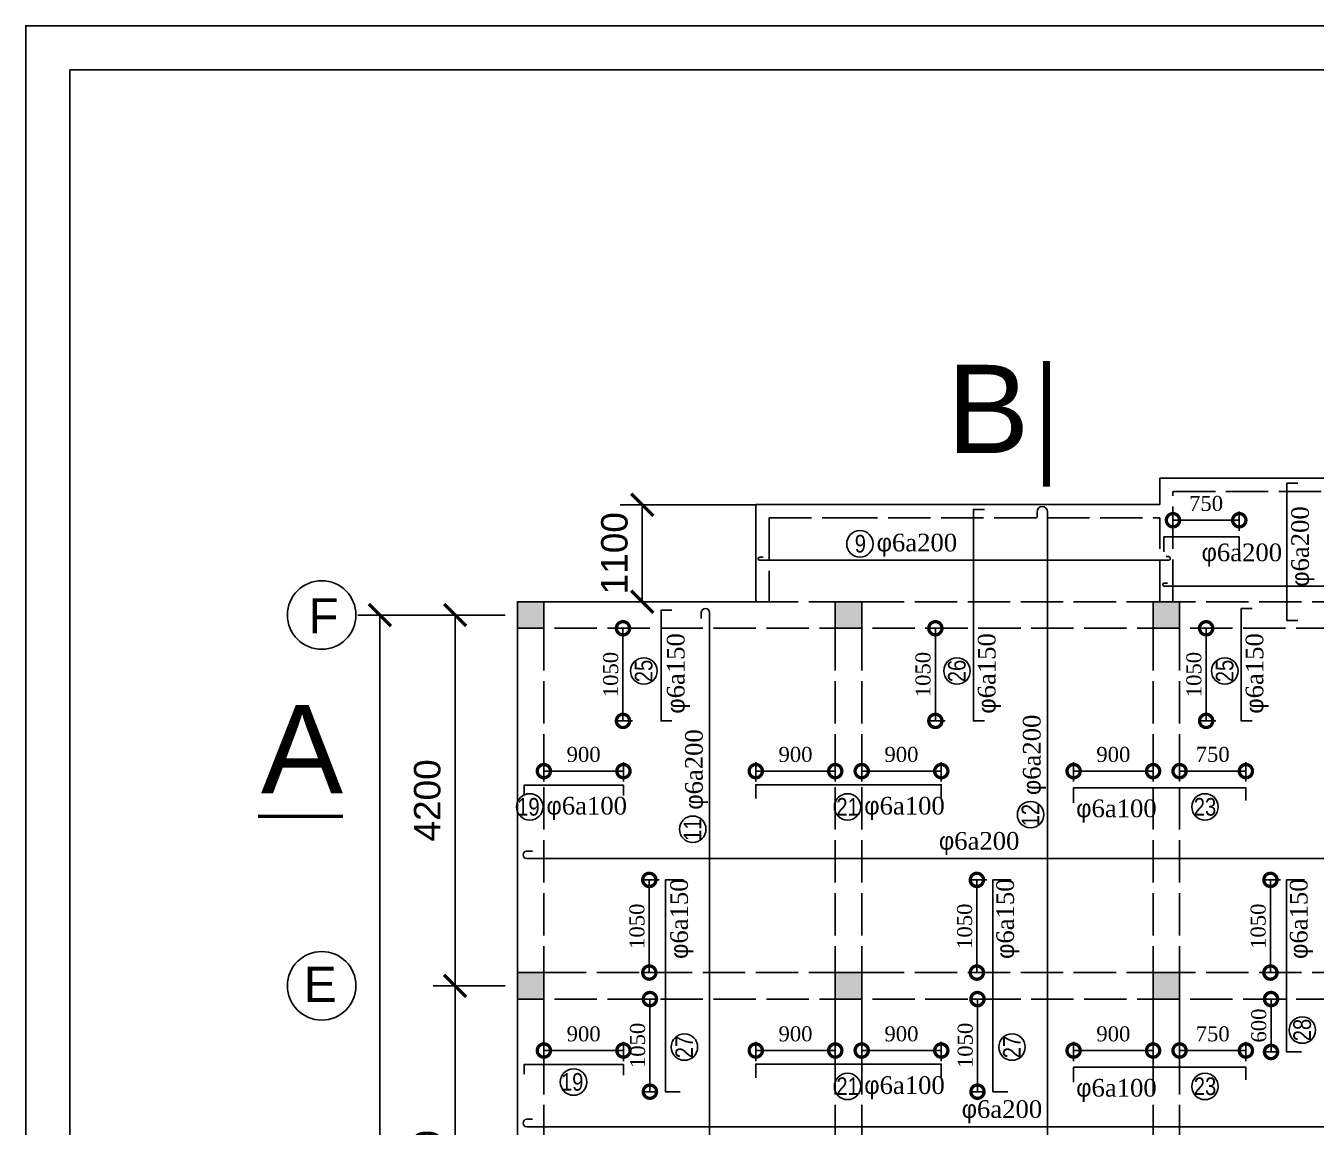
# Model space of a CAD drawing. Extents: x -105064 to -20964, y -943 to 58457.
# Drawn here: x -105064 to -90449, y 45981 to 58457 of the extents above; entities that cross this region are included whole.
import ezdxf

# ---------------------------------------------------------------- set-up
doc = ezdxf.new("R2010")
doc.units = 0
doc.header["$LTSCALE"] = 40
doc.linetypes.add('ACAD_ISO02W100', pattern=[15, 12, -3])
doc.layers.get('0').update_dxf_attribs({"linetype": 'CONTINUOUS'})
doc.layers.get('DEFPOINTS').update_dxf_attribs({"linetype": 'CONTINUOUS'})
for name, color, linetype in [('BAO', 3, 'CONTINUOUS'), ('COT', 3, 'CONTINUOUS'), ('KTHUOT', 6, 'CONTINUOUS'), ('MANH', 2, 'CONTINUOUS'), ('TEXT', 7, 'CONTINUOUS'), ('THEP', 1, 'CONTINUOUS'), ('TUONG', 7, 'CONTINUOUS')]:
    doc.layers.add(name, color=color, linetype=linetype)
doc.styles.add('DIM-NEW', font='')
doc.styles.add('VNI-HELVE', font='')
doc.styles.add('VNI-TIMES', font='')
doc.styles.get('DIM-NEW').set_extended_font_data('VNI-Helve-Condense')
doc.styles.get('VNI-HELVE').set_extended_font_data('VNI-Helve')
doc.styles.get('VNI-TIMES').set_extended_font_data('VNI-Times')
doc.dimstyles.new('D1', dxfattribs={"dimscale": 0, "dimtxt": 300, "dimasz": 250, "dimexe": 250, "dimexo": 0, "dimgap": 160, "dimtad": 1, "dimdec": 0, "dimdsep": 46, "dimtxsty": 'VNI-HELVE', "dimblk1": 'ARCHTICK', "dimblk2": 'ARCHTICK', "dimsah": 1, "dimcen": 2.5, "dimclrd": 6, "dimclre": 6, "dimclrt": 6, "dimadec": 0, "dimazin": 0, "dimtfac": 1, "dimtdec": 0, "dimtmove": 0, "dimatfit": 3, "dimldrblk": 'ARCHTICK', "dimfxl": 1, "dimtolj": 1, "dimtzin": 0, "dimarcsym": 0})

# ---------------------------------------------------------------- blocks, each defined once
blk = doc.blocks.new('_DotSmall')
at = {"color": 0, "linetype": 'ByBlock', "const_width": 0.5}
blk.add_lwpolyline([(-0.0625, 0, 1), (0.0625, 0, 1)], format="xyb", close=True, dxfattribs=at)
blk = doc.blocks.new('*D39')
at = {"layer": 'DEFPOINTS', "color": 0, "linetype": 'Continuous', "transparency": 16777216}
for p in [(-91245, 50014), (-91996, 49825), (-91245, 49825)]:
    blk.add_point(p, dxfattribs=at)
at = {"layer": 'KTHUOT', "color": 9, "linetype": 'Continuous', "lineweight": -2, "transparency": 16777216}
for p, q in [((-91996, 49895), (-91996, 50114)), ((-91996, 50014), (-91245, 50014)), ((-91245, 49895), (-91245, 50114))]:
    blk.add_line(p, q, dxfattribs=at)
at = {"layer": 'KTHUOT', "color": 9, "linetype": 'Continuous', "lineweight": -2, "transparency": 16777216, "xscale": 300, "yscale": 300, "zscale": 300, "rotation": 180}
blk.add_blockref('_DotSmall', (-91996, 50014), dxfattribs=at)
at = {"layer": 'KTHUOT', "color": 9, "linetype": 'Continuous', "lineweight": -2, "transparency": 16777216, "xscale": 300, "yscale": 300, "zscale": 300}
blk.add_blockref('_DotSmall', (-91245, 50014), dxfattribs=at)
at = {"layer": 'KTHUOT', "color": 7, "linetype": 'Continuous', "transparency": 16777216, "insert": (-91621, 50203), "char_height": 170, "attachment_point": 5, "style": 'VNI-TIMES'}
blk.add_mtext('\\A1;750', dxfattribs=at)
blk = doc.blocks.new('_ARCHTICK')
at = {"color": 0, "linetype": 'ByBlock', "const_width": 0.15}
blk.add_lwpolyline([(-0.5, -0.5), (0.5, 0.5)], dxfattribs=at)
blk = doc.blocks.new('*D38')
at = {"layer": 'DEFPOINTS', "color": 0, "linetype": 'Continuous', "transparency": 16777216}
for p in [(-94695, 50014), (-95596, 49825), (-94695, 49825)]:
    blk.add_point(p, dxfattribs=at)
at = {"layer": 'KTHUOT', "color": 9, "linetype": 'Continuous', "lineweight": -2, "transparency": 16777216}
for p, q in [((-95596, 49895), (-95596, 50114)), ((-95596, 50014), (-94695, 50014)), ((-94695, 49895), (-94695, 50114))]:
    blk.add_line(p, q, dxfattribs=at)
at = {"layer": 'KTHUOT', "color": 9, "linetype": 'Continuous', "lineweight": -2, "transparency": 16777216, "xscale": 300, "yscale": 300, "zscale": 300, "rotation": 180}
blk.add_blockref('_DotSmall', (-95596, 50014), dxfattribs=at)
at = {"layer": 'KTHUOT', "color": 9, "linetype": 'Continuous', "lineweight": -2, "transparency": 16777216, "xscale": 300, "yscale": 300, "zscale": 300}
blk.add_blockref('_DotSmall', (-94695, 50014), dxfattribs=at)
at = {"layer": 'KTHUOT', "color": 7, "linetype": 'Continuous', "transparency": 16777216, "insert": (-95146, 50202), "char_height": 170, "attachment_point": 5, "style": 'VNI-TIMES'}
blk.add_mtext('\\A1;900', dxfattribs=at)
blk = doc.blocks.new('*D36')
at = {"layer": 'DEFPOINTS', "color": 0, "linetype": 'Continuous', "transparency": 16777216}
for p in [(-98295, 50014), (-99196, 49825), (-98295, 49825)]:
    blk.add_point(p, dxfattribs=at)
at = {"layer": 'KTHUOT', "color": 9, "linetype": 'Continuous', "lineweight": -2, "transparency": 16777216}
for p, q in [((-99196, 49895), (-99196, 50114)), ((-99196, 50014), (-98295, 50014)), ((-98295, 49895), (-98295, 50114))]:
    blk.add_line(p, q, dxfattribs=at)
at = {"layer": 'KTHUOT', "color": 9, "linetype": 'Continuous', "lineweight": -2, "transparency": 16777216, "xscale": 300, "yscale": 300, "zscale": 300, "rotation": 180}
blk.add_blockref('_DotSmall', (-99196, 50014), dxfattribs=at)
at = {"layer": 'KTHUOT', "color": 9, "linetype": 'Continuous', "lineweight": -2, "transparency": 16777216, "xscale": 300, "yscale": 300, "zscale": 300}
blk.add_blockref('_DotSmall', (-98295, 50014), dxfattribs=at)
at = {"layer": 'KTHUOT', "color": 7, "linetype": 'Continuous', "transparency": 16777216, "insert": (-98746, 50202), "char_height": 170, "attachment_point": 5, "style": 'VNI-TIMES'}
blk.add_mtext('\\A1;900', dxfattribs=at)
blk = doc.blocks.new('*D37')
at = {"layer": 'DEFPOINTS', "color": 0, "linetype": 'Continuous', "transparency": 16777216}
for p in [(-95896, 50014), (-96796, 49825), (-95896, 49825)]:
    blk.add_point(p, dxfattribs=at)
at = {"layer": 'KTHUOT', "color": 9, "linetype": 'Continuous', "lineweight": -2, "transparency": 16777216}
for p, q in [((-96796, 49895), (-96796, 50114)), ((-96796, 50014), (-95896, 50014)), ((-95896, 49895), (-95896, 50114))]:
    blk.add_line(p, q, dxfattribs=at)
at = {"layer": 'KTHUOT', "color": 9, "linetype": 'Continuous', "lineweight": -2, "transparency": 16777216, "xscale": 300, "yscale": 300, "zscale": 300, "rotation": 180}
blk.add_blockref('_DotSmall', (-96796, 50014), dxfattribs=at)
at = {"layer": 'KTHUOT', "color": 9, "linetype": 'Continuous', "lineweight": -2, "transparency": 16777216, "xscale": 300, "yscale": 300, "zscale": 300}
blk.add_blockref('_DotSmall', (-95896, 50014), dxfattribs=at)
at = {"layer": 'KTHUOT', "color": 7, "linetype": 'Continuous', "transparency": 16777216, "insert": (-96346, 50202), "char_height": 170, "attachment_point": 5, "style": 'VNI-TIMES'}
blk.add_mtext('\\A1;900', dxfattribs=at)
blk = doc.blocks.new('*D40')
at = {"layer": 'DEFPOINTS', "color": 0, "linetype": 'Continuous', "transparency": 16777216}
for p in [(-92296, 50014), (-93196, 49825), (-92296, 49825)]:
    blk.add_point(p, dxfattribs=at)
at = {"layer": 'KTHUOT', "color": 9, "linetype": 'Continuous', "lineweight": -2, "transparency": 16777216}
for p, q in [((-93196, 49895), (-93196, 50114)), ((-93196, 50014), (-92296, 50014)), ((-92296, 49895), (-92296, 50114))]:
    blk.add_line(p, q, dxfattribs=at)
at = {"layer": 'KTHUOT', "color": 9, "linetype": 'Continuous', "lineweight": -2, "transparency": 16777216, "xscale": 300, "yscale": 300, "zscale": 300, "rotation": 180}
blk.add_blockref('_DotSmall', (-93196, 50014), dxfattribs=at)
at = {"layer": 'KTHUOT', "color": 9, "linetype": 'Continuous', "lineweight": -2, "transparency": 16777216, "xscale": 300, "yscale": 300, "zscale": 300}
blk.add_blockref('_DotSmall', (-92296, 50014), dxfattribs=at)
at = {"layer": 'KTHUOT', "color": 7, "linetype": 'Continuous', "transparency": 16777216, "insert": (-92746, 50202), "char_height": 170, "attachment_point": 5, "style": 'VNI-TIMES'}
blk.add_mtext('\\A1;900', dxfattribs=at)
blk = doc.blocks.new('*D31')
at = {"layer": 'DEFPOINTS', "color": 0, "linetype": 'Continuous', "transparency": 16777216}
for p in [(-98082, 53032), (-96796, 53032), (-96796, 51932)]:
    blk.add_point(p, dxfattribs=at)
at = {"layer": 'KTHUOT', "color": 6, "linetype": 'Continuous', "lineweight": -2, "transparency": 16777216}
for p, q in [((-96796, 53032), (-98332, 53032)), ((-98082, 51932), (-98082, 53032)), ((-96796, 51932), (-98332, 51932))]:
    blk.add_line(p, q, dxfattribs=at)
at = {"layer": 'KTHUOT', "color": 6, "linetype": 'Continuous', "lineweight": -2, "transparency": 16777216, "xscale": 250, "yscale": 250, "zscale": 250}
for p, rotation in [((-98082, 53032), 90), ((-98082, 51932), 270)]:
    blk.add_blockref('_ARCHTICK', p, dxfattribs=dict(at, rotation=rotation))
at = {"layer": 'KTHUOT', "color": 6, "linetype": 'Continuous', "transparency": 16777216, "insert": (-98396, 52482), "char_height": 300, "attachment_point": 5, "rotation": 90, "style": 'VNI-HELVE'}
blk.add_mtext('\\A1;1100', dxfattribs=at)
blk = doc.blocks.new('*D70')
at = {"layer": 'DEFPOINTS', "color": 0, "linetype": 'Continuous', "transparency": 16777216}
for p in [(-91245, 46849), (-91996, 46659), (-91245, 46659)]:
    blk.add_point(p, dxfattribs=at)
at = {"layer": 'KTHUOT', "color": 9, "linetype": 'Continuous', "lineweight": -2, "transparency": 16777216}
for p, q in [((-91996, 46729), (-91996, 46949)), ((-91245, 46729), (-91245, 46949)), ((-91996, 46849), (-91245, 46849))]:
    blk.add_line(p, q, dxfattribs=at)
at = {"layer": 'KTHUOT', "color": 9, "linetype": 'Continuous', "lineweight": -2, "transparency": 16777216, "xscale": 300, "yscale": 300, "zscale": 300, "rotation": 180}
blk.add_blockref('_DotSmall', (-91996, 46849), dxfattribs=at)
at = {"layer": 'KTHUOT', "color": 9, "linetype": 'Continuous', "lineweight": -2, "transparency": 16777216, "xscale": 300, "yscale": 300, "zscale": 300}
blk.add_blockref('_DotSmall', (-91245, 46849), dxfattribs=at)
at = {"layer": 'KTHUOT', "color": 7, "linetype": 'Continuous', "transparency": 16777216, "insert": (-91621, 47037), "char_height": 170, "attachment_point": 5, "style": 'VNI-TIMES'}
blk.add_mtext('\\A1;750', dxfattribs=at)
blk = doc.blocks.new('*D74')
at = {"layer": 'DEFPOINTS', "color": 0, "linetype": 'Continuous', "transparency": 16777216}
for p in [(-92296, 46849), (-93196, 46659), (-92296, 46659)]:
    blk.add_point(p, dxfattribs=at)
at = {"layer": 'KTHUOT', "color": 9, "linetype": 'Continuous', "lineweight": -2, "transparency": 16777216}
for p, q in [((-93196, 46729), (-93196, 46949)), ((-92296, 46729), (-92296, 46949)), ((-93196, 46849), (-92296, 46849))]:
    blk.add_line(p, q, dxfattribs=at)
at = {"layer": 'KTHUOT', "color": 9, "linetype": 'Continuous', "lineweight": -2, "transparency": 16777216, "xscale": 300, "yscale": 300, "zscale": 300, "rotation": 180}
blk.add_blockref('_DotSmall', (-93196, 46849), dxfattribs=at)
at = {"layer": 'KTHUOT', "color": 9, "linetype": 'Continuous', "lineweight": -2, "transparency": 16777216, "xscale": 300, "yscale": 300, "zscale": 300}
blk.add_blockref('_DotSmall', (-92296, 46849), dxfattribs=at)
at = {"layer": 'KTHUOT', "color": 7, "linetype": 'Continuous', "transparency": 16777216, "insert": (-92746, 47037), "char_height": 170, "attachment_point": 5, "style": 'VNI-TIMES'}
blk.add_mtext('\\A1;900', dxfattribs=at)
blk = doc.blocks.new('*D71')
at = {"layer": 'DEFPOINTS', "color": 0, "linetype": 'Continuous', "transparency": 16777216}
for p in [(-94695, 46849), (-95596, 46659), (-94695, 46659)]:
    blk.add_point(p, dxfattribs=at)
at = {"layer": 'KTHUOT', "color": 9, "linetype": 'Continuous', "lineweight": -2, "transparency": 16777216}
for p, q in [((-95596, 46729), (-95596, 46949)), ((-94695, 46729), (-94695, 46949)), ((-95596, 46849), (-94695, 46849))]:
    blk.add_line(p, q, dxfattribs=at)
at = {"layer": 'KTHUOT', "color": 9, "linetype": 'Continuous', "lineweight": -2, "transparency": 16777216, "xscale": 300, "yscale": 300, "zscale": 300, "rotation": 180}
blk.add_blockref('_DotSmall', (-95596, 46849), dxfattribs=at)
at = {"layer": 'KTHUOT', "color": 9, "linetype": 'Continuous', "lineweight": -2, "transparency": 16777216, "xscale": 300, "yscale": 300, "zscale": 300}
blk.add_blockref('_DotSmall', (-94695, 46849), dxfattribs=at)
at = {"layer": 'KTHUOT', "color": 7, "linetype": 'Continuous', "transparency": 16777216, "insert": (-95146, 47037), "char_height": 170, "attachment_point": 5, "style": 'VNI-TIMES'}
blk.add_mtext('\\A1;900', dxfattribs=at)
blk = doc.blocks.new('*D73')
at = {"layer": 'DEFPOINTS', "color": 0, "linetype": 'Continuous', "transparency": 16777216}
for p in [(-95896, 46849), (-96796, 46659), (-95896, 46659)]:
    blk.add_point(p, dxfattribs=at)
at = {"layer": 'KTHUOT', "color": 9, "linetype": 'Continuous', "lineweight": -2, "transparency": 16777216}
for p, q in [((-96796, 46729), (-96796, 46949)), ((-95896, 46729), (-95896, 46949)), ((-96796, 46849), (-95896, 46849))]:
    blk.add_line(p, q, dxfattribs=at)
at = {"layer": 'KTHUOT', "color": 9, "linetype": 'Continuous', "lineweight": -2, "transparency": 16777216, "xscale": 300, "yscale": 300, "zscale": 300, "rotation": 180}
blk.add_blockref('_DotSmall', (-96796, 46849), dxfattribs=at)
at = {"layer": 'KTHUOT', "color": 9, "linetype": 'Continuous', "lineweight": -2, "transparency": 16777216, "xscale": 300, "yscale": 300, "zscale": 300}
blk.add_blockref('_DotSmall', (-95896, 46849), dxfattribs=at)
at = {"layer": 'KTHUOT', "color": 7, "linetype": 'Continuous', "transparency": 16777216, "insert": (-96346, 47037), "char_height": 170, "attachment_point": 5, "style": 'VNI-TIMES'}
blk.add_mtext('\\A1;900', dxfattribs=at)
blk = doc.blocks.new('*D72')
at = {"layer": 'DEFPOINTS', "color": 0, "linetype": 'Continuous', "transparency": 16777216}
for p in [(-98295, 46849), (-99196, 46659), (-98295, 46659)]:
    blk.add_point(p, dxfattribs=at)
at = {"layer": 'KTHUOT', "color": 9, "linetype": 'Continuous', "lineweight": -2, "transparency": 16777216}
for p, q in [((-99196, 46729), (-99196, 46949)), ((-98295, 46729), (-98295, 46949)), ((-99196, 46849), (-98295, 46849))]:
    blk.add_line(p, q, dxfattribs=at)
at = {"layer": 'KTHUOT', "color": 9, "linetype": 'Continuous', "lineweight": -2, "transparency": 16777216, "xscale": 300, "yscale": 300, "zscale": 300, "rotation": 180}
blk.add_blockref('_DotSmall', (-99196, 46849), dxfattribs=at)
at = {"layer": 'KTHUOT', "color": 9, "linetype": 'Continuous', "lineweight": -2, "transparency": 16777216, "xscale": 300, "yscale": 300, "zscale": 300}
blk.add_blockref('_DotSmall', (-98295, 46849), dxfattribs=at)
at = {"layer": 'KTHUOT', "color": 7, "linetype": 'Continuous', "transparency": 16777216, "insert": (-98746, 47037), "char_height": 170, "attachment_point": 5, "style": 'VNI-TIMES'}
blk.add_mtext('\\A1;900', dxfattribs=at)
blk = doc.blocks.new('*D281')
at = {"layer": 'DEFPOINTS', "color": 0, "linetype": 'Continuous', "transparency": 16777216}
for p in [(-98121, 51632), (-98300, 50583), (-98121, 50583)]:
    blk.add_point(p, dxfattribs=at)
at = {"layer": 'KTHUOT', "color": 9, "linetype": 'Continuous', "lineweight": -2, "transparency": 16777216}
for p, q in [((-98191, 51632), (-98370, 51632)), ((-98300, 51632), (-98300, 50583)), ((-98191, 50583), (-98370, 50583))]:
    blk.add_line(p, q, dxfattribs=at)
at = {"layer": 'KTHUOT', "color": 9, "linetype": 'Continuous', "lineweight": -2, "transparency": 16777216, "xscale": 300, "yscale": 300, "zscale": 300}
for p, rotation in [((-98300, 51632), 90), ((-98300, 50583), 270)]:
    blk.add_blockref('_DotSmall', p, dxfattribs=dict(at, rotation=rotation))
at = {"layer": 'KTHUOT', "color": 7, "linetype": 'Continuous', "transparency": 16777216, "insert": (-98439, 51108), "char_height": 170, "attachment_point": 5, "rotation": 90, "style": 'VNI-TIMES'}
blk.add_mtext('\\A1;1050', dxfattribs=at)
blk = doc.blocks.new('*D282')
at = {"layer": 'DEFPOINTS', "color": 0, "linetype": 'Continuous', "transparency": 16777216}
for p in [(-94582, 51632), (-94762, 50583), (-94582, 50583)]:
    blk.add_point(p, dxfattribs=at)
at = {"layer": 'KTHUOT', "color": 9, "linetype": 'Continuous', "lineweight": -2, "transparency": 16777216}
for p, q in [((-94652, 51632), (-94832, 51632)), ((-94762, 51632), (-94762, 50583)), ((-94652, 50583), (-94832, 50583))]:
    blk.add_line(p, q, dxfattribs=at)
at = {"layer": 'KTHUOT', "color": 9, "linetype": 'Continuous', "lineweight": -2, "transparency": 16777216, "xscale": 300, "yscale": 300, "zscale": 300}
for p, rotation in [((-94762, 51632), 90), ((-94762, 50583), 270)]:
    blk.add_blockref('_DotSmall', p, dxfattribs=dict(at, rotation=rotation))
at = {"layer": 'KTHUOT', "color": 7, "linetype": 'Continuous', "transparency": 16777216, "insert": (-94901, 51108), "char_height": 170, "attachment_point": 5, "rotation": 90, "style": 'VNI-TIMES'}
blk.add_mtext('\\A1;1050', dxfattribs=at)
blk = doc.blocks.new('*D283')
at = {"layer": 'DEFPOINTS', "color": 0, "linetype": 'Continuous', "transparency": 16777216}
for p in [(-91515, 51632), (-91695, 50583), (-91515, 50583)]:
    blk.add_point(p, dxfattribs=at)
at = {"layer": 'KTHUOT', "color": 9, "linetype": 'Continuous', "lineweight": -2, "transparency": 16777216}
for p, q in [((-91585, 51632), (-91765, 51632)), ((-91695, 51632), (-91695, 50583)), ((-91585, 50583), (-91765, 50583))]:
    blk.add_line(p, q, dxfattribs=at)
at = {"layer": 'KTHUOT', "color": 9, "linetype": 'Continuous', "lineweight": -2, "transparency": 16777216, "xscale": 300, "yscale": 300, "zscale": 300}
for p, rotation in [((-91695, 51632), 90), ((-91695, 50583), 270)]:
    blk.add_blockref('_DotSmall', p, dxfattribs=dict(at, rotation=rotation))
at = {"layer": 'KTHUOT', "color": 7, "linetype": 'Continuous', "transparency": 16777216, "insert": (-91833, 51108), "char_height": 170, "attachment_point": 5, "rotation": 90, "style": 'VNI-TIMES'}
blk.add_mtext('\\A1;1050', dxfattribs=at)
blk = doc.blocks.new('*D289')
at = {"layer": 'DEFPOINTS', "color": 0, "linetype": 'Continuous', "transparency": 16777216}
for p in [(-97820, 48782), (-98002, 47732), (-97820, 47732)]:
    blk.add_point(p, dxfattribs=at)
at = {"layer": 'KTHUOT', "color": 9, "linetype": 'Continuous', "lineweight": -2, "transparency": 16777216}
for p, q in [((-97890, 48782), (-98072, 48782)), ((-98002, 48782), (-98002, 47732)), ((-97890, 47732), (-98072, 47732))]:
    blk.add_line(p, q, dxfattribs=at)
at = {"layer": 'KTHUOT', "color": 9, "linetype": 'Continuous', "lineweight": -2, "transparency": 16777216, "xscale": 300, "yscale": 300, "zscale": 300}
for p, rotation in [((-98002, 48782), 90), ((-98002, 47732), 270)]:
    blk.add_blockref('_DotSmall', p, dxfattribs=dict(at, rotation=rotation))
at = {"layer": 'KTHUOT', "color": 7, "linetype": 'Continuous', "transparency": 16777216, "insert": (-98141, 48257), "char_height": 170, "attachment_point": 5, "rotation": 90, "style": 'VNI-TIMES'}
blk.add_mtext('\\A1;1050', dxfattribs=at)
blk = doc.blocks.new('*D290')
at = {"layer": 'DEFPOINTS', "color": 0, "linetype": 'Continuous', "transparency": 16777216}
for p in [(-97862, 47432), (-97995, 46383), (-97862, 46383)]:
    blk.add_point(p, dxfattribs=at)
at = {"layer": 'KTHUOT', "color": 9, "linetype": 'Continuous', "lineweight": -2, "transparency": 16777216}
for p, q in [((-97932, 47432), (-98065, 47432)), ((-97995, 47432), (-97995, 46383)), ((-97932, 46383), (-98065, 46383))]:
    blk.add_line(p, q, dxfattribs=at)
at = {"layer": 'KTHUOT', "color": 9, "linetype": 'Continuous', "lineweight": -2, "transparency": 16777216, "xscale": 300, "yscale": 300, "zscale": 300}
for p, rotation in [((-97995, 47432), 90), ((-97995, 46383), 270)]:
    blk.add_blockref('_DotSmall', p, dxfattribs=dict(at, rotation=rotation))
at = {"layer": 'KTHUOT', "color": 7, "linetype": 'Continuous', "transparency": 16777216, "insert": (-98134, 46907), "char_height": 170, "attachment_point": 5, "rotation": 90, "style": 'VNI-TIMES'}
blk.add_mtext('\\A1;1050', dxfattribs=at)
blk = doc.blocks.new('*D296')
at = {"layer": 'DEFPOINTS', "color": 0, "linetype": 'Continuous', "transparency": 16777216}
for p in [(-94110, 48782), (-94292, 47732), (-94110, 47732)]:
    blk.add_point(p, dxfattribs=at)
at = {"layer": 'KTHUOT', "color": 9, "linetype": 'Continuous', "lineweight": -2, "transparency": 16777216}
for p, q in [((-94180, 48782), (-94362, 48782)), ((-94292, 48782), (-94292, 47732)), ((-94180, 47732), (-94362, 47732))]:
    blk.add_line(p, q, dxfattribs=at)
at = {"layer": 'KTHUOT', "color": 9, "linetype": 'Continuous', "lineweight": -2, "transparency": 16777216, "xscale": 300, "yscale": 300, "zscale": 300}
for p, rotation in [((-94292, 48782), 90), ((-94292, 47732), 270)]:
    blk.add_blockref('_DotSmall', p, dxfattribs=dict(at, rotation=rotation))
at = {"layer": 'KTHUOT', "color": 7, "linetype": 'Continuous', "transparency": 16777216, "insert": (-94430, 48257), "char_height": 170, "attachment_point": 5, "rotation": 90, "style": 'VNI-TIMES'}
blk.add_mtext('\\A1;1050', dxfattribs=at)
blk = doc.blocks.new('*D297')
at = {"layer": 'DEFPOINTS', "color": 0, "linetype": 'Continuous', "transparency": 16777216}
for p in [(-94152, 47432), (-94285, 46383), (-94152, 46383)]:
    blk.add_point(p, dxfattribs=at)
at = {"layer": 'KTHUOT', "color": 9, "linetype": 'Continuous', "lineweight": -2, "transparency": 16777216}
for p, q in [((-94222, 47432), (-94355, 47432)), ((-94285, 47432), (-94285, 46383)), ((-94222, 46383), (-94355, 46383))]:
    blk.add_line(p, q, dxfattribs=at)
at = {"layer": 'KTHUOT', "color": 9, "linetype": 'Continuous', "lineweight": -2, "transparency": 16777216, "xscale": 300, "yscale": 300, "zscale": 300}
for p, rotation in [((-94285, 47432), 90), ((-94285, 46383), 270)]:
    blk.add_blockref('_DotSmall', p, dxfattribs=dict(at, rotation=rotation))
at = {"layer": 'KTHUOT', "color": 7, "linetype": 'Continuous', "transparency": 16777216, "insert": (-94423, 46907), "char_height": 170, "attachment_point": 5, "rotation": 90, "style": 'VNI-TIMES'}
blk.add_mtext('\\A1;1050', dxfattribs=at)
blk = doc.blocks.new('*D314')
at = {"layer": 'DEFPOINTS', "color": 0, "linetype": 'Continuous', "transparency": 16777216}
for p in [(-90784, 48782), (-90967, 47732), (-90784, 47732)]:
    blk.add_point(p, dxfattribs=at)
at = {"layer": 'KTHUOT', "color": 9, "linetype": 'Continuous', "lineweight": -2, "transparency": 16777216}
for p, q in [((-90854, 48782), (-91037, 48782)), ((-90967, 48782), (-90967, 47732)), ((-90854, 47732), (-91037, 47732))]:
    blk.add_line(p, q, dxfattribs=at)
at = {"layer": 'KTHUOT', "color": 9, "linetype": 'Continuous', "lineweight": -2, "transparency": 16777216, "xscale": 300, "yscale": 300, "zscale": 300}
for p, rotation in [((-90967, 48782), 90), ((-90967, 47732), 270)]:
    blk.add_blockref('_DotSmall', p, dxfattribs=dict(at, rotation=rotation))
at = {"layer": 'KTHUOT', "color": 7, "linetype": 'Continuous', "transparency": 16777216, "insert": (-91105, 48257), "char_height": 170, "attachment_point": 5, "rotation": 90, "style": 'VNI-TIMES'}
blk.add_mtext('\\A1;1050', dxfattribs=at)
blk = doc.blocks.new('*D315')
at = {"layer": 'DEFPOINTS', "color": 0, "linetype": 'Continuous', "transparency": 16777216}
for p in [(-90827, 47432), (-90960, 46833), (-90827, 46833)]:
    blk.add_point(p, dxfattribs=at)
at = {"layer": 'KTHUOT', "color": 9, "linetype": 'Continuous', "lineweight": -2, "transparency": 16777216}
for p, q in [((-90897, 47432), (-91030, 47432)), ((-90960, 47432), (-90960, 46833)), ((-90897, 46833), (-91030, 46833))]:
    blk.add_line(p, q, dxfattribs=at)
at = {"layer": 'KTHUOT', "color": 9, "linetype": 'Continuous', "lineweight": -2, "transparency": 16777216, "xscale": 300, "yscale": 300, "zscale": 300}
for p, rotation in [((-90960, 47432), 90), ((-90960, 46833), 270)]:
    blk.add_blockref('_DotSmall', p, dxfattribs=dict(at, rotation=rotation))
at = {"layer": 'KTHUOT', "color": 7, "linetype": 'Continuous', "transparency": 16777216, "insert": (-91098, 47132), "char_height": 170, "attachment_point": 5, "rotation": 90, "style": 'VNI-TIMES'}
blk.add_mtext('\\A1;600', dxfattribs=at)
blk = doc.blocks.new('*D482')
at = {"layer": 'DEFPOINTS', "color": 0, "linetype": 'Continuous', "transparency": 16777216}
for p in [(-91320, 52856), (-92071, 52667), (-91320, 52667)]:
    blk.add_point(p, dxfattribs=at)
at = {"layer": 'KTHUOT', "color": 9, "linetype": 'Continuous', "lineweight": -2, "transparency": 16777216}
for p, q in [((-92071, 52737), (-92071, 52956)), ((-91320, 52737), (-91320, 52956)), ((-92071, 52856), (-91320, 52856))]:
    blk.add_line(p, q, dxfattribs=at)
at = {"layer": 'KTHUOT', "color": 9, "linetype": 'Continuous', "lineweight": -2, "transparency": 16777216, "xscale": 300, "yscale": 300, "zscale": 300, "rotation": 180}
blk.add_blockref('_DotSmall', (-92071, 52856), dxfattribs=at)
at = {"layer": 'KTHUOT', "color": 9, "linetype": 'Continuous', "lineweight": -2, "transparency": 16777216, "xscale": 300, "yscale": 300, "zscale": 300}
blk.add_blockref('_DotSmall', (-91320, 52856), dxfattribs=at)
at = {"layer": 'KTHUOT', "color": 7, "linetype": 'Continuous', "transparency": 16777216, "insert": (-91696, 53045), "char_height": 170, "attachment_point": 5, "style": 'VNI-TIMES'}
blk.add_mtext('\\A1;750', dxfattribs=at)
blk = doc.blocks.new('*D516')
at = {"layer": 'DEFPOINTS', "color": 0, "transparency": 16777216}
for p in [(-100201, 51782), (-99634, 51782), (-99634, 47582)]:
    blk.add_point(p, dxfattribs=at)
at = {"layer": 'KTHUOT', "color": 6, "lineweight": -2, "transparency": 16777216}
for p, q in [((-99634, 51782), (-100451, 51782)), ((-100201, 47582), (-100201, 51782))]:
    blk.add_line(p, q, dxfattribs=at)
at = {"layer": 'KTHUOT', "color": 6, "lineweight": -2, "transparency": 16777216, "xscale": 250, "yscale": 250, "zscale": 250}
for p, rotation in [((-100201, 51782), 90), ((-100201, 47582), 270)]:
    blk.add_blockref('_ARCHTICK', p, dxfattribs=dict(at, rotation=rotation))
at = {"layer": 'KTHUOT', "color": 6, "transparency": 16777216, "insert": (-100516, 49682), "char_height": 300, "attachment_point": 5, "rotation": 90, "style": 'VNI-HELVE'}
blk.add_mtext('\\A1;4200', dxfattribs=at)
blk = doc.blocks.new('*D514')
at = {"layer": 'DEFPOINTS', "color": 0, "transparency": 16777216}
for p in [(-101053, 51782), (-99634, 51782), (-99634, 30982)]:
    blk.add_point(p, dxfattribs=at)
at = {"layer": 'KTHUOT', "color": 6, "lineweight": -2, "transparency": 16777216}
for p, q in [((-99634, 51782), (-101303, 51782)), ((-101053, 30982), (-101053, 51782)), ((-99634, 30982), (-101303, 30982))]:
    blk.add_line(p, q, dxfattribs=at)
at = {"layer": 'KTHUOT', "color": 6, "lineweight": -2, "transparency": 16777216, "xscale": 250, "yscale": 250, "zscale": 250}
for p, rotation in [((-101053, 51782), 90), ((-101053, 30982), 270)]:
    blk.add_blockref('_ARCHTICK', p, dxfattribs=dict(at, rotation=rotation))
at = {"layer": 'KTHUOT', "color": 6, "transparency": 16777216, "insert": (-101367, 41382), "char_height": 300, "attachment_point": 5, "rotation": 90, "style": 'VNI-HELVE'}
blk.add_mtext('\\A1;20800', dxfattribs=at)
blk = doc.blocks.new('*D520')
at = {"layer": 'DEFPOINTS', "color": 0, "transparency": 16777216}
for p in [(-100201, 47582), (-99634, 47582), (-99814, 43382)]:
    blk.add_point(p, dxfattribs=at)
at = {"layer": 'KTHUOT', "color": 6, "lineweight": -2, "transparency": 16777216}
for p, q in [((-99634, 47582), (-100451, 47582)), ((-100201, 43382), (-100201, 47582)), ((-99814, 43382), (-100451, 43382))]:
    blk.add_line(p, q, dxfattribs=at)
at = {"layer": 'KTHUOT', "color": 6, "lineweight": -2, "transparency": 16777216, "xscale": 250, "yscale": 250, "zscale": 250}
for p, rotation in [((-100201, 47582), 90), ((-100201, 43382), 270)]:
    blk.add_blockref('_ARCHTICK', p, dxfattribs=dict(at, rotation=rotation))
at = {"layer": 'KTHUOT', "color": 6, "transparency": 16777216, "insert": (-100516, 45482), "char_height": 300, "attachment_point": 5, "rotation": 90, "style": 'VNI-HELVE'}
blk.add_mtext('\\A1;4200', dxfattribs=at)

msp = doc.modelspace()

# ---------------------------------------------------------------- linework, layer by layer
at = {"layer": 'BAO', "color": 3, "linetype": 'Continuous'}
for centre in [(-101712.5, 51782.4), (-101712.5, 47582.4)]:
    msp.add_circle(centre, 388.2, dxfattribs=at)
at = {"layer": 'COT'}
for points in [[(-99495.8, 51632.4), (-99195.8, 51632.4), (-99195.8, 51932.4), (-99495.8, 51932.4)], [(-95895.8, 51632.4), (-95595.8, 51632.4), (-95595.8, 51932.4), (-95895.8, 51932.4)], [(-92295.8, 51632.4), (-91995.8, 51632.4), (-91995.8, 51932.4), (-92295.8, 51932.4)], [(-99495.8, 47432.4), (-99195.8, 47432.4), (-99195.8, 47732.4), (-99495.8, 47732.4)], [(-95895.8, 47432.4), (-95595.8, 47432.4), (-95595.8, 47732.4), (-95895.8, 47732.4)], [(-92295.8, 47432.4), (-91995.8, 47432.4), (-91995.8, 47732.4), (-92295.8, 47732.4)]]:
    msp.add_lwpolyline(points, close=True, dxfattribs=at)
for points in [[(-99495.8, 51632.4), (-99195.8, 51632.4), (-99495.8, 51932.4), (-99195.8, 51932.4)], [(-95895.8, 51632.4), (-95595.8, 51632.4), (-95895.8, 51932.4), (-95595.8, 51932.4)], [(-92295.8, 51632.4), (-91995.8, 51632.4), (-92295.8, 51932.4), (-91995.8, 51932.4)], [(-99495.8, 47432.4), (-99195.8, 47432.4), (-99495.8, 47732.4), (-99195.8, 47732.4)], [(-95895.8, 47432.4), (-95595.8, 47432.4), (-95895.8, 47732.4), (-95595.8, 47732.4)], [(-92295.8, 47432.4), (-91995.8, 47432.4), (-92295.8, 47732.4), (-91995.8, 47732.4)]]:
    msp.add_solid(points, dxfattribs=at)
at = {"layer": 'KTHUOT', "color": 6, "linetype": 'Continuous'}
for centre in [(-95616.4, 52588.5), (-98064.2, 51148.3), (-94517.1, 51148.3), (-91484, 51148.3), (-99355.6, 49608), (-95756.3, 49608), (-91708.1, 49608), (-93683.6, 49520.9), (-97510.2, 49355.4), (-90605.8, 47080.9), (-97604.3, 46888.3), (-93893.9, 46888.3), (-98860.1, 46492.3), (-95756.3, 46442.7), (-91708.1, 46442.7)]:
    msp.add_circle(centre, 150, dxfattribs=at)
at = {"layer": 'MANH', "linetype": 'Continuous'}
for p, q in [((-92220.8, 53332.4), (-89295.8, 53332.4)), ((-92220.8, 53032.4), (-92220.8, 53332.4)), ((-96795.8, 53032.4), (-92220.8, 53032.4)), ((-96795.8, 53032.4), (-96795.8, 51932.4)), ((-99495.8, 51632.4), (-99495.8, 47732.4)), ((-99495.8, 47432.4), (-99495.8, 43532.4))]:
    msp.add_line(p, q, dxfattribs=at)
at = {"layer": 'MANH', "linetype": 'ACAD_ISO02W100'}
for p, q in [((-92070.8, 53182.4), (-89220.8, 53182.4)), ((-92070.8, 51932.4), (-92070.8, 53182.4)), ((-96645.8, 52882.4), (-95895.8, 52882.4)), ((-96645.8, 52882.4), (-96645.8, 51932.4)), ((-95895.8, 52882.4), (-92220.8, 52882.4)), ((-92220.8, 51932.4), (-92220.8, 52882.4)), ((-96795.8, 51932.4), (-95895.8, 51932.4)), ((-95895.8, 51932.4), (-95595.8, 51932.4)), ((-95595.8, 51932.4), (-92295.8, 51932.4)), ((-92295.8, 51932.4), (-89295.8, 51932.4)), ((-95595.8, 51632.4), (-99195.8, 51632.4)), ((-99195.8, 51632.4), (-99195.8, 47732.4)), ((-95895.8, 51632.4), (-95895.8, 47732.4)), ((-95595.8, 51632.4), (-95595.8, 47732.4)), ((-91995.8, 51632.4), (-95595.8, 51632.4)), ((-92295.8, 51632.4), (-92295.8, 47732.4)), ((-88995.8, 51632.4), (-91995.8, 51632.4)), ((-91995.8, 51632.4), (-91995.8, 47732.4)), ((-99195.8, 47732.4), (-95895.8, 47732.4)), ((-95595.8, 47732.4), (-92295.8, 47732.4)), ((-92295.8, 47732.4), (-89295.8, 47732.4)), ((-99195.8, 47432.4), (-99195.8, 43532.4)), ((-95595.8, 47432.4), (-99195.8, 47432.4)), ((-95895.8, 47432.4), (-95895.8, 43532.4)), ((-95595.8, 47432.4), (-95595.8, 43532.4)), ((-91995.8, 47432.4), (-95595.8, 47432.4)), ((-92295.8, 47432.4), (-92295.8, 43532.4)), ((-88995.8, 47432.4), (-91995.8, 47432.4)), ((-91995.8, 47432.4), (-91995.8, 43532.4))]:
    msp.add_line(p, q, dxfattribs=at)
at = {"layer": 'MANH', "color": 2, "linetype": 'Continuous'}
msp.add_lwpolyline([(-99495.8, 51932.4), (-96795.8, 51932.4)], dxfattribs=at)
at = {"layer": 'TEXT'}
for points, const_width in [([(-93502.9, 54659.4), (-93502.9, 53237)], 80), ([(-102433.1, 49501.8), (-101472.1, 49501.8)], 40)]:
    msp.add_lwpolyline(points, dxfattribs=dict(at, const_width=const_width))
msp.add_lwpolyline([(-95076.5, 53436.7, 0, 0, 0), (-93752.7, 53436.7, 80, 0, 0), (-93502.9, 53436.7, 0, 0, 0)], format="xyseb", dxfattribs=at)
at = {"layer": 'THEP'}
for points in [[(-90657.7, 53274.7), (-90781.2, 53274.7), (-90781.2, 51720.1), (-90657.7, 51720.1)], [(-94207.2, 52977.8), (-94330.7, 52977.8), (-94330.7, 50582.7), (-94207.2, 50582.7)], [(-92172.8, 52497.7), (-92172.8, 52666.7), (-91320.4, 52666.7), (-91320.4, 52523.7)], [(-97745.3, 51838.3), (-97868.8, 51838.3), (-97868.8, 50582.7), (-97745.3, 50582.7)], [(-91174, 51854.6), (-91297.5, 51854.6), (-91297.5, 50582.7), (-91174, 50582.7)], [(-99419.5, 49745.8), (-99419.5, 49854.6), (-98295.4, 49854.6), (-98295.4, 49736.1)], [(-96796.5, 49703.6), (-96796.5, 49860.5), (-94696.1, 49860.5), (-94696.1, 49715.7)], [(-93196.3, 49655.6), (-93196.3, 49824.5), (-91245.4, 49824.5), (-91245.4, 49681.6)], [(-97652.1, 46382.5), (-97820, 46382.5), (-97820, 48782.5), (-97615.1, 48782.5)], [(-93941.8, 46382.5), (-94109.7, 46382.5), (-94109.7, 48782.5), (-93904.8, 48782.5)], [(-90616.6, 46832.5), (-90784.4, 46832.5), (-90784.4, 48782.5), (-90579.5, 48782.5)], [(-99419.5, 46580.6), (-99419.5, 46689.4), (-98295.4, 46689.4), (-98295.4, 46570.9)], [(-96796.5, 46538.4), (-96796.5, 46695.3), (-94696.1, 46695.3), (-94696.1, 46550.5)], [(-93196.3, 46490.3), (-93196.3, 46659.3), (-91245.4, 46659.3), (-91245.4, 46516.3)]]:
    msp.add_lwpolyline(points, dxfattribs=at)
at = {"layer": 'THEP', "color": 1, "linetype": 'Continuous'}
for points in [[(-93599.7, 43423.2), (-93599.7, 43355.9, 1), (-93492, 43355.9), (-93492, 52951.7, 1), (-93610.5, 52951.7), (-93610.5, 52885.5)], [(-97426, 43399.2), (-97426, 43336.3, 1), (-97318.6, 43336.3), (-97318.6, 51807.7, 1), (-97413.5, 51807.7), (-97413.5, 51743)]]:
    msp.add_lwpolyline(points, format="xyb", dxfattribs=at)
at = {"layer": 'THEP'}
for points in [[(-96710.7, 52436.4), (-96752, 52436.4, 1), (-96752, 52402.1), (-92121.1, 52402.1, 1), (-92121.1, 52443.5), (-92148.7, 52443.5)], [(-92134.1, 52144.3), (-92169.4, 52144.3, 1), (-92169.4, 52109.1), (-86100, 52109.1, 1), (-86100, 52138.5), (-86129.4, 52138.5)], [(-71787.3, 49113.6), (-71702.2, 49113.6, -1), (-71702.2, 49023.3), (-71702.2, 49023.3), (-99389.6, 49023.3, -1), (-99389.6, 49108.2), (-99325.5, 49108.2)], [(-71787.3, 46075.4), (-71702.2, 46075.4, -1), (-71702.2, 45985.1), (-71702.2, 45985.1), (-99389.6, 45985.1, -1), (-99389.6, 46070), (-99325.5, 46070)]]:
    msp.add_lwpolyline(points, format="xyb", dxfattribs=at)
at = {"layer": 'TUONG', "color": 3, "linetype": 'Continuous'}
for points in [[(-105063.8, -943.4), (-105063.8, 58456.6), (-20963.8, 58456.6), (-20963.8, -943.4), (-105063.8, -943.4)], [(-104563.8, -443.4), (-104563.8, 57956.6), (-21463.8, 57956.6), (-21463.8, -443.4)]]:
    msp.add_lwpolyline(points, close=True, dxfattribs=at)

# ---------------------------------------------------------------- texts
at = {"layer": 'TEXT'}
for s, height, style, p in [('B', 1000, 'VNI-HELVE', (-94630.3, 53616.7)), ('9', 200, 'DIM-NEW', (-95675.3, 52490.4)), ('F', 400, 'VNI-HELVE', (-101862.4, 51573)), ('A', 1000, 'VNI-HELVE', (-102401.7, 49761.6)), ('19', 200, 'DIM-NEW', (-99498.7, 49509.9)), ('21', 200, 'DIM-NEW', (-95883.5, 49509.9)), ('23', 200, 'DIM-NEW', (-91835.3, 49509.9)), ('E', 400, 'VNI-HELVE', (-101915.8, 47399.7)), ('19', 200, 'DIM-NEW', (-99003.2, 46394.2)), ('21', 200, 'DIM-NEW', (-95883.5, 46344.6)), ('23', 200, 'DIM-NEW', (-91835.3, 46344.6))]:
    msp.add_text(s, height=height, dxfattribs=dict(at, style=style)).set_placement(p)
at = {"layer": 'TEXT', "style": 'DIM-NEW'}
for s, p in [('25', (-97966.1, 51021)), ('26', (-94419.1, 51021)), ('25', (-91385.9, 51021)), ('12', (-93585.5, 49387.9)), ('11', (-97412.1, 49222.4)), ('28', (-90507.7, 46953.6)), ('27', (-97506.2, 46761)), ('27', (-93795.9, 46761))]:
    msp.add_text(s, height=200, rotation=90, dxfattribs=at).set_placement(p)
at = {"layer": 'TEXT', "char_height": 200, "width": 982.857, "attachment_point": 1, "rotation": 90, "style": 'VNI-TIMES'}
for s, insert in [('{\\fSymbol|b0|i0|c2|p16;f}6a200', (-90731.1, 52102.4)), ('{\\fSymbol|b0|i0|c2|p16;f}6a150', (-97802.8, 50664.9)), ('{\\fSymbol|b0|i0|c2|p16;f}6a150', (-94280.6, 50664.9)), ('{\\fSymbol|b0|i0|c2|p16;f}6a150', (-91247.5, 50664.9)), ('{\\fSymbol|b0|i0|c2|p16;f}6a200', (-93770, 49742.4)), ('{\\fSymbol|b0|i0|c2|p16;f}6a200', (-97596.7, 49576.8)), ('{\\fSymbol|b0|i0|c2|p16;f}6a150', (-97764.7, 47886.7)), ('{\\fSymbol|b0|i0|c2|p16;f}6a150', (-94071.9, 47886.7)), ('{\\fSymbol|b0|i0|c2|p16;f}6a150', (-90746.7, 47886.7))]:
    msp.add_mtext(s, dxfattribs=dict(at, insert=insert))
at = {"layer": 'TEXT', "char_height": 200, "width": 982.857, "attachment_point": 1, "style": 'VNI-TIMES'}
for s, insert in [('{\\fSymbol|b0|i0|c2|p16;f}6a200', (-95427.1, 52702.8)), ('{\\fSymbol|b0|i0|c2|p16;f}6a200', (-91746.7, 52591.5)), ('{\\fSymbol|b0|i0|c2|p16;f}6a100', (-99166.3, 49722.3)), ('{\\fSymbol|b0|i0|c2|p16;f}6a100', (-95567, 49722.3)), ('{\\fSymbol|b0|i0|c2|p16;f}6a100', (-93166.7, 49692.2)), ('{\\fSymbol|b0|i0|c2|p16;f}6a200', (-94721.8, 49324.1)), ('{\\fSymbol|b0|i0|c2|p16;f}6a100', (-95567, 46557.1)), ('{\\fSymbol|b0|i0|c2|p16;f}6a100', (-93166.7, 46527)), ('{\\fSymbol|b0|i0|c2|p16;f}6a200', (-94464, 46285.9))]:
    msp.add_mtext(s, dxfattribs=dict(at, insert=insert))

# ---------------------------------------------------------------- dimensions: what is measured, and where the dimension line sits
at = {"layer": 'KTHUOT', "color": 6, "linetype": 'Continuous'}
dim = msp.add_linear_dim(base=(-98082, 53032.4), p1=(-96795.8, 51932.4), p2=(-96795.8, 53032.4), angle=90, dimstyle='D1', override={"dimscale": 1}, dxfattribs=at)
dim.commit()
dim.dimension.update_dxf_attribs({"geometry": '*D31', "text_midpoint": (-98082, 52482.4), "dimtype": 160})
for base, p1, p2, picture, middle in [((-91320.4, 52856.3), (-92070.8, 52666.7), (-91320.4, 52666.7), '*D482', (-91695.6, 53044.7)), ((-98295.4, 50014.2), (-99195.8, 49824.5), (-98295.4, 49824.5), '*D36', (-98745.6, 50202.2)), ((-95895.8347, 50014.1607), (-96796.2719, 49824.52), (-95895.8347, 49824.52), '*D37', (-96346.0533, 50202.1874)), ((-94695.4, 50014.2), (-95595.8, 49824.5), (-94695.4, 49824.5), '*D38', (-95145.6, 50202.2)), ((-92295.8347, 50014.1607), (-93196.2719, 49824.52), (-92295.8347, 49824.52), '*D40', (-92746.0533, 50202.1874)), ((-91245.4, 50014.2), (-91995.8, 49824.5), (-91245.4, 49824.5), '*D39', (-91620.6, 50202.6)), ((-98295.4, 46848.9), (-99195.8, 46659.3), (-98295.4, 46659.3), '*D72', (-98745.6, 47036.9)), ((-95895.8347, 46848.9213), (-96796.2719, 46659.2806), (-95895.8347, 46659.2806), '*D73', (-96346.0533, 47036.948)), ((-94695.4, 46848.9), (-95595.8, 46659.3), (-94695.4, 46659.3), '*D71', (-95145.6, 47036.9)), ((-92295.8347, 46848.9213), (-93196.2719, 46659.2806), (-92295.8347, 46659.2806), '*D74', (-92746.0533, 47036.948)), ((-91245.4, 46848.9), (-91995.8, 46659.3), (-91245.4, 46659.3), '*D70', (-91620.6, 47037.3))]:
    dim = msp.add_linear_dim(base=base, p1=p1, p2=p2, dimstyle='D1', override={"dimscale": 1, "dimtxt": 170, "dimasz": 300, "dimexe": 100, "dimexo": 70, "dimgap": 100, "dimtxsty": 'VNI-TIMES', "dimblk1": 'DotSmall', "dimblk2": 'DotSmall', "dimclrd": 9, "dimclre": 9, "dimclrt": 7}, dxfattribs=at)
    dim.commit()
    dim.dimension.update_dxf_attribs({"geometry": picture, "text_midpoint": middle})
at = {"layer": 'KTHUOT'}
for base, p1, p2, override, picture, middle in [((-101053.3, 51782.4), (-99634, 30982.4), (-99634, 51782.4), {"dimscale": 1}, '*D514', (-101367.5, 41382.4)), ((-100201.4, 51782.4), (-99634, 47582.4), (-99634, 51782.4), {"dimscale": 1, "dimse1": 1, "dimtmove": 1}, '*D516', (-100515.6, 49682.4)), ((-100201.4, 47582.4), (-99814, 43382.4), (-99634, 47582.4), {"dimscale": 1}, '*D520', (-100515.6, 45482.4))]:
    dim = msp.add_linear_dim(base=base, p1=p1, p2=p2, angle=90, dimstyle='D1', override=override, dxfattribs=at)
    dim.commit()
    dim.dimension.update_dxf_attribs({"geometry": picture, "text_midpoint": middle})
at = {"layer": 'KTHUOT', "color": 6, "linetype": 'Continuous'}
for base, p1, p2, picture, middle in [((-98300.5, 50582.7), (-98120.6, 51632.4), (-98120.6, 50582.7), '*D281', (-98438.9, 51107.6)), ((-94762.3, 50582.7), (-94582.4, 51632.4), (-94582.4, 50582.7), '*D282', (-94900.7, 51107.6)), ((-91694.7, 50582.7), (-91514.9, 51632.4), (-91514.9, 50582.7), '*D283', (-91833.1, 51107.6)), ((-98002.4, 47732.4), (-97820, 48782.5), (-97820, 47732.4), '*D289', (-98140.8, 48257.5)), ((-94292.1, 47732.4), (-94109.7, 48782.5), (-94109.7, 47732.4), '*D296', (-94430.5, 48257.5)), ((-90966.9, 47732.4), (-90784.4, 48782.5), (-90784.4, 47732.4), '*D314', (-91105.3, 48257.5)), ((-97995.3, 46382.5), (-97862.4, 47432.4), (-97862.4, 46382.5), '*D290', (-98133.7, 46907.5)), ((-94285, 46382.5), (-94152.1, 47432.4), (-94152.1, 46382.5), '*D297', (-94423.4, 46907.5)), ((-90959.8, 46832.5), (-90826.9, 47432.4), (-90826.9, 46832.5), '*D315', (-91097.8, 47132.5))]:
    dim = msp.add_linear_dim(base=base, p1=p1, p2=p2, angle=90, dimstyle='D1', override={"dimscale": 1, "dimtxt": 170, "dimasz": 300, "dimexe": 70, "dimexo": 70, "dimgap": 50, "dimtxsty": 'VNI-TIMES', "dimblk1": 'DotSmall', "dimblk2": 'DotSmall', "dimclrd": 9, "dimclre": 9, "dimclrt": 7}, dxfattribs=at)
    dim.commit()
    dim.dimension.update_dxf_attribs({"geometry": picture, "text_midpoint": middle})

doc.saveas('drawing.dxf')
